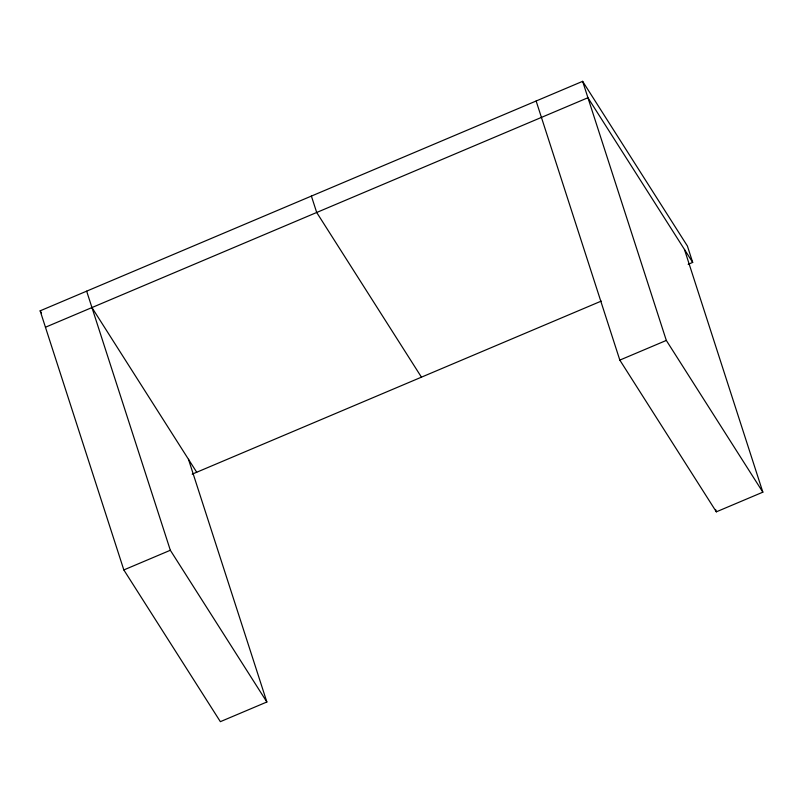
<?xml version="1.0" encoding="UTF-8"?>
<svg xmlns="http://www.w3.org/2000/svg" width="803" height="803" viewBox="0 0 803 803"><rect width="100%" height="100%" fill="white"/><g stroke="black" fill="none" stroke-linecap="round" stroke-linejoin="round"><path stroke-width="1.2" d="M188.474 459.296L266.867 701.993L220.363 721.666L123.833 569.939L40.15 310.831L582.637 81.334L687.398 246.019L692.698 262.41L688.161 264.338M45.45 327.233L587.937 97.735L692.698 262.41M192.178 474.161L601.256 301.105M123.833 569.939L170.336 550.266L266.867 701.993M619.826 360.105L666.319 340.432L762.85 492.169L716.346 511.832L619.826 360.105L536.133 101.007M421.455 377.169L316.693 212.484L311.393 196.083M91.943 307.559L196.715 472.244M40.15 310.831L41.495 312.949M684.457 249.462L762.85 492.169M582.637 81.334L666.319 340.432M715.583 509.453L716.346 511.832M86.654 291.168L170.336 550.266"/></g></svg>
